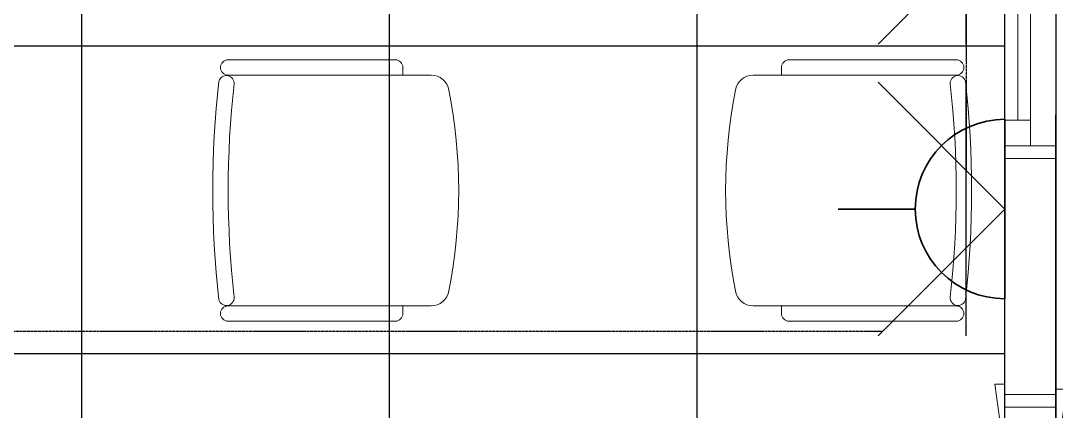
# Model space of a CAD drawing. Extents: x -12260 to 57327, y -29287 to 19916.
# Drawn here: x 40857 to 42876, y -8353 to -7591 of the extents above; entities that cross this region are included whole.
import ezdxf
from ezdxf.enums import TextEntityAlignment as Align

# ---------------------------------------------------------------- set-up
doc = ezdxf.new("R2010")
doc.units = 0
doc.header["$LTSCALE"] = 0.25
doc.linetypes.add('DASHDOT', pattern=[25.4, 12.7, -6.35, 0, -6.35])
doc.linetypes.add('HIDDEN', pattern=[9.525, 6.35, -3.175])
for name, color, linetype, lineweight in [('01-First Floor-FUR$0$Aluminum', 251, 'Continuous', 5), ('01-First Floor-FUR$0$LOADING', 253, 'Continuous', 5), ('01-First Floor-FUR$0$Walls', 251, 'Continuous', 5), ('01-First Floor-FUR$0$Wooden Joinery', 251, 'Continuous', 5), ('E-LITE-CLNG-CNDT', 6, 'DASHDOT', 35), ('E-LITE-EXIT-NUMB', 6, 'Continuous', 25), ('E-POWR-FLOR-CNDT', 6, 'HIDDEN', 25), ('E-POWR-WALL @ 100', 4, 'Continuous', 35)]:
    doc.layers.add(name, color=color, linetype=linetype, lineweight=lineweight)
doc.layers.add('01-First Floor-FUR$0$FALSE CEILING', color=251, linetype='Continuous')
doc.layers.add('01-First Floor-FUR$0$TME-NON MEDICAL FURNITURE', color=242, linetype='Continuous')
doc.styles.add('DC_SIMPLEX', font='SIMPLEX.shx', dxfattribs={"width": 0.7})

# ---------------------------------------------------------------- blocks, each defined once
blk = doc.blocks.new('01-First Floor-FUR$0$A$C72370EFE')
at = {"layer": '01-First Floor-FUR$0$Wooden Joinery'}
for p, q in [((-0.01, -0.04), (-0.02, -0.04)), ((-0.01, -0.03), (-0.01, -0.07)), ((0, -0.03), (-0.01, -0.03)), ((0.04, -0.03), (0.05, -0.03)), ((0.05, -0.03), (0.05, -0.07)), ((0.05, -0.04), (0.06, -0.04)), ((-0.01, -0.06), (-0.02, -0.06)), ((0.05, -0.06), (0.06, -0.06)), ((-0.05, -0.07), (-0.05, -0.16)), ((-0.03, -0.07), (-0.03, -0.16)), ((0, -0.07), (-0.01, -0.07)), ((0.04, -0.07), (0.05, -0.07)), ((0.07, -0.07), (0.07, -0.16)), ((0.09, -0.07), (0.09, -0.16)), ((-0.01, -0.17), (-0.02, -0.17)), ((-0.01, -0.17), (-0.01, -0.19)), ((0.05, -0.17), (0.06, -0.17)), ((0.05, -0.17), (0.05, -0.19)), ((-0.01, -0.19), (-0.02, -0.19)), ((0.05, -0.19), (0.06, -0.19))]:
    blk.add_line(p, q, dxfattribs=at)
for centre, radius, start, end in [((-0.02, -0.07), 0.03, 90, 180), ((0.06, -0.07), 0.03, 0, 90), ((-0.02, -0.07), 0.01, 90, 180), ((0.06, -0.07), 0.01, 0, 90), ((-0.02, -0.16), 0.03, 180, 270), ((-0.02, -0.16), 0.01, 180, 270), ((0.06, -0.16), 0.01, 270, 0), ((0.06, -0.16), 0.03, 270, 0)]:
    blk.add_arc(centre, radius, start, end, dxfattribs=at)
blk = doc.blocks.new('01-First Floor-FUR$0$A$C5DAD61B4')
at = {"layer": '01-First Floor-FUR$0$Wooden Joinery'}
for points in [[(80, 959.1), (80, 969.1), (10, 979.1), (10, 959.1)], [(940, 959.1), (940, 969.1), (1010, 979.1), (1010, 959.1)], [(70, 859.1), (70, 849.1), (0, 839.1), (0, 859.1)], [(120, 859.1), (120, 0), (80, 0), (80, 859.1)], [(950, 859.1), (950, 849.1), (1020, 839.1), (1020, 859.1)]]:
    blk.add_lwpolyline(points, close=True, dxfattribs=at)
for points in [[(45, 859.1), (45, 959.1), (20, 959.1), (20, 859.1), (45, 859.1)], [(45, 859.1), (80, 859.1), (80, 899.1), (90, 899.1), (90, 959.1), (45, 959.1), (45, 859.1)], [(975, 859.1), (940, 859.1), (940, 899.1), (930, 899.1), (930, 959.1), (975, 959.1), (975, 859.1)], [(975, 859.1), (975, 959.1), (1000, 959.1), (1000, 859.1), (975, 859.1)]]:
    blk.add_lwpolyline(points, dxfattribs=at)
blk.add_arc((80, 859.1), 860, 272.666, 0, dxfattribs=at)
at = {"layer": '01-First Floor-FUR$0$Wooden Joinery', "xscale": 999.9999999998854, "yscale": 999.9999999998854, "zscale": 999.9999999998854, "rotation": 180}
blk.add_blockref('01-First Floor-FUR$0$A$C72370EFE', (120, 0), dxfattribs=at)
blk = doc.blocks.new('01-First Floor-FUR$0$GF21016-P')
at = {"layer": '01-First Floor-FUR$0$LOADING', "extrusion": (-1.24384e-09, -1.20261e-09, -1)}
for p, q in [((0.0128, 0.0179), (0.0128, 0.4136)), ((0.4628, 0.0179), (0.4628, 0.4136)), ((-0.0172, 0.0179), (-0.0172, 0.3435)), ((-0.0022, 0.3585), (0.0128, 0.3585)), ((0.4778, 0.3585), (0.4628, 0.3585)), ((0.4928, 0.0179), (0.4928, 0.3435)), ((0.4778, 0.0029), (0.4778, 0.0029))]:
    blk.add_line(p, q, dxfattribs=at)
for centre, radius, start, end in [((-0.2378, -0.5362), 1.0036, 78.7568, 101.2432), ((-0.0478, 0.4136), 0.035, 0, 80.6557), ((-0.4278, 0.4136), 0.035, 99.3443, 180), ((0.0022, 0.3435), 0.015, 0, 90), ((-0.4778, 0.3435), 0.015, 90, 180), ((-0.0284, 0.0145), 0.015, 284.3864, 95.5209), ((-0.2378, 1.8928), 1.8749, 263.6341, 276.3659), ((-0.4471, 0.0145), 0.015, 84.4791, 255.6136), ((0.0022, 0.0179), 0.015, 270, 0), ((0.0022, 0.0179), 0.015, 180, 270), ((-0.2378, 1.8734), 1.8855, 263.5119, 276.4881), ((-0.4778, 0.0179), 0.015, 270, 0), ((-0.4778, 0.0179), 0.015, 180, 270)]:
    blk.add_arc(centre, radius, start, end, dxfattribs=at)
blk = doc.blocks.new('01-First Floor-FUR$0$A$C37be4daf')
at = {"layer": '01-First Floor-FUR$0$Aluminum'}
for p, q in [((1416, 598.2), (216, 598.2)), ((241, 498.2), (241, 598.2)), ((291, 548.2), (291, 598.2)), ((1341, 548.2), (1341, 598.2)), ((1391, 498.2), (1391, 598.2)), ((291, 573.2), (1341, 573.2)), ((1391, 548.2), (241, 548.2)), ((1416, 498.2), (216, 498.2))]:
    blk.add_line(p, q, dxfattribs=at)
at = {"layer": '01-First Floor-FUR$0$Walls'}
for p, q in [((216, 498.2), (216, 598.2)), ((1416, 498.2), (1416, 598.2))]:
    blk.add_line(p, q, dxfattribs=at)
blk = doc.blocks.new('01-First Floor-FUR')
at = {"layer": '01-First Floor-FUR$0$FALSE CEILING', "linetype": 'Continuous'}
for p, q in [((40976, -9440), (40976, -6200)), ((41576, -9440), (41576, -6200)), ((42176, -9440), (42176, -6200)), ((38576, -7640), (42776, -7640)), ((38576, -8240), (42776, -8240))]:
    blk.add_line(p, q, dxfattribs=at)
at = {"layer": '01-First Floor-FUR$0$FALSE CEILING'}
for points in [[(42876, -2710), (44676, -2710), (44675.1, -12835.7), (42875.1, -12835.7)], [(38576, -9440), (42776, -9440), (42776, -6200), (38576, -6200)]]:
    blk.add_lwpolyline(points, close=True, dxfattribs=at)
at = {"layer": '01-First Floor-FUR$0$Walls'}
for p, q in [((42876, -5460), (42876, -8320)), ((42776, -6200), (42776, -8320)), ((42876, -8320), (42776, -8320))]:
    blk.add_line(p, q, dxfattribs=at)
at = {"rotation": 90}
blk.add_blockref('01-First Floor-FUR$0$A$C37be4daf', (43374.2, -8076), dxfattribs=at)
at = {"layer": '01-First Floor-FUR$0$TME-NON MEDICAL FURNITURE', "color": 1, "extrusion": (-1.86519e-05, 4.75185e-05, 1), "xscale": -1000.000000000005, "yscale": 1000.000000000006, "zscale": -1000.000000000005, "rotation": 270.0000250975433}
blk.add_blockref('01-First Floor-FUR$0$GF21016-P', (41243.5, -8160.1, -1.2), dxfattribs=at)
at = {"layer": '01-First Floor-FUR$0$TME-NON MEDICAL FURNITURE', "color": 1, "extrusion": (1.86519e-05, 4.75185e-05, 1), "xscale": 1000.000000000005, "yscale": 1000.000000000005, "zscale": -1000.000000000001, "rotation": 89.99997490245677}
blk.add_blockref('01-First Floor-FUR$0$GF21016-P', (42698.7, -8160.1, 0.3), dxfattribs=at)
at = {"layer": '01-First Floor-FUR$0$Wooden Joinery', "xscale": -1, "rotation": 270}
blk.add_blockref('01-First Floor-FUR$0$A$C5DAD61B4', (41916.9, -9320), dxfattribs=at)
blk = doc.blocks.new('*U26')
blk.add_line((0, -1.75), (0, -3.25))
blk.add_lwpolyline([(-1.75, 0, 1), (1.75, 0)], format="xyb", close=True)
at = {"layer": 'Defpoints'}
for p, q in [((-2.475, -2.475), (0, 0)), ((2.475, -2.475), (0, 0)), ((2.475, -0.758), (-2.475, -0.758))]:
    blk.add_line(p, q, dxfattribs=at)
at = {"layer": 'E-LITE-EXIT-NUMB', "style": 'DC_SIMPLEX', "width": 0.7, "flags": 8}
blk.add_attdef('TYPE', text='', height=2, rotation=360, dxfattribs=at).set_placement((-2.682, 5.238), align=Align.RIGHT)
blk.add_attdef('CIRCUIT', (2.682, 5.238), '', height=2, rotation=360, dxfattribs=at)

msp = doc.modelspace()

# ---------------------------------------------------------------- linework, layer by layer
at = {"layer": 'E-POWR-FLOR-CNDT'}
msp.add_lwpolyline([(42700.2, -7465), (42700.2, -7882.6)], dxfattribs=at)
msp.add_lwpolyline([(42652.3, -8082.2), (42537.1, -8197.3), (38970.8, -8197.3, 0.198912), (38900.1, -8226.6), (38699.7, -8426.9)], format="xyb", dxfattribs=at)

# ---------------------------------------------------------------- block references
at = {"layer": 'E-LITE-CLNG-CNDT'}
msp.add_blockref('01-First Floor-FUR', (0, 0), dxfattribs=at)
at = {"layer": 'E-POWR-WALL @ 100', "xscale": 100, "yscale": 100, "zscale": 100, "rotation": 270}
for p in [(42776, -7389.2), (42776, -7958.4)]:
    msp.add_blockref('*U26', p, dxfattribs=at)

doc.saveas('drawing.dxf')
